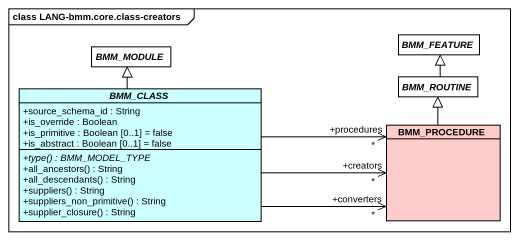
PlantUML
@startuml
mainframe class LANG-bmm.core.class-creators
hide circle
hide empty members
skinparam classAttributeIconSize 0
abstract class BMM_MODULE #FFFFFF
abstract class BMM_FEATURE #FFFFFF
abstract class BMM_CLASS #CCFFFF {
  +source_schema_id : String
  +is_override : Boolean
  +is_primitive : Boolean [0..1] = false
  +is_abstract : Boolean [0..1] = false
  {abstract} +type() : BMM_MODEL_TYPE
  +all_ancestors() : String
  +all_descendants() : String
  +suppliers() : String
  +suppliers_non_primitive() : String
  +supplier_closure() : String
}
abstract class BMM_ROUTINE #FFFFFF
class BMM_PROCEDURE #FFCCCC
BMM_CLASS -up-|> BMM_MODULE
BMM_CLASS -right-> "+procedures\n*" BMM_PROCEDURE
BMM_CLASS -right-> "+creators\n*" BMM_PROCEDURE
BMM_CLASS -right-> "+converters\n*" BMM_PROCEDURE
BMM_ROUTINE -up-|> BMM_FEATURE
BMM_PROCEDURE -up-|> BMM_ROUTINE
@enduml
